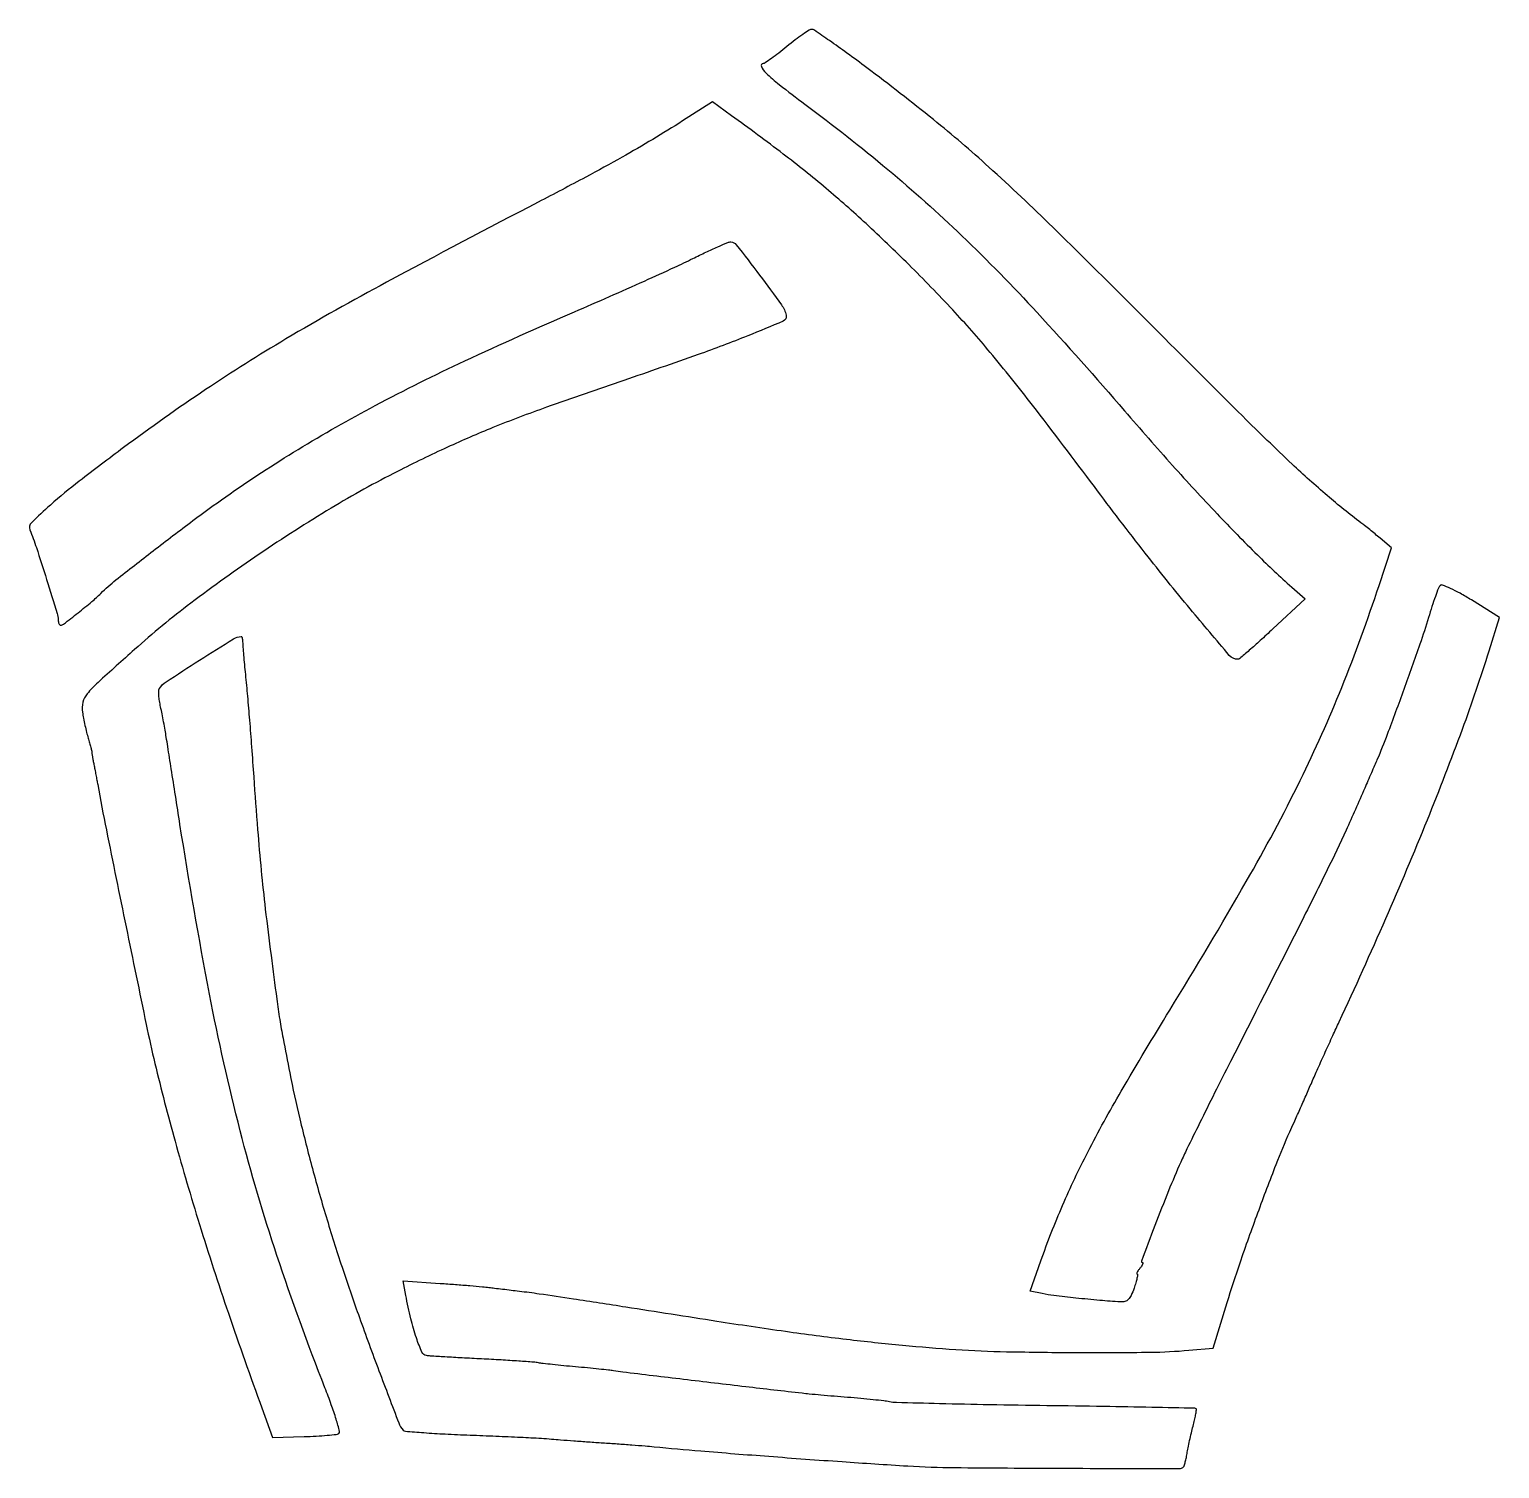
# Model space of a CAD drawing. Extents: x 0 to 388, y 1 to 380.
import ezdxf

# ---------------------------------------------------------------- set-up
doc = ezdxf.new("R2010")
doc.units = 0

msp = doc.modelspace()

# ---------------------------------------------------------------- linework, layer by layer
msp.add_lwpolyline([(200, 375.5, -0.006307), (197.843049, 373.775709, -0.009302), (195.903247, 372.321875, -0.005159), (194.243951, 371.151651, -0.152139), (193.757092, 371, 0.538964), (193.258449, 370.242442, 0.098358), (194.420501, 368.553358, 0.027618), (198.01522, 365.42035, 0.005599), (204.75, 360.295666, -0.01422), (226.621932, 343.049327, -0.017171), (246.101988, 325.599618, -0.015437), (265.91399, 305.375757, -0.008486), (288.95228, 279.490401, 0.005159), (301.60755, 265.079295, 0.006982), (313.357533, 252.336872, 0.007834), (323.940743, 241.521125, 0.0141), (333, 233.04086), (336.5, 229.945005), (328, 221.988106, -0.003426), (324.69561, 218.937063, -0.005371), (321.808552, 216.363963, -0.00172), (319.287716, 214.180612, -0.173203), (318.858902, 214.015604, -0.225981), (316.558802, 215.043209, -0.003012), (306.250289, 227.279009, -0.007858), (294.418194, 241.959367, -0.004911), (281.004952, 259.5, 0.003083), (264.687212, 281.00135, 0.010187), (253.564748, 294.876473, 0.013525), (243.687394, 306.06705, 0.009775), (232.106441, 318.01638, 0.008708), (220.840953, 328.811675, 0.011917), (210.306181, 338.10443, 0.011454), (199.019232, 347.159138, 0.00718), (185.428698, 357.253203), (180.357396, 360.907985), (172.479326, 355.860547, -0.007356), (164.664422, 351.014233, -0.006956), (156.564448, 346.30662, -0.005695), (146.991357, 341.062245, -0.002674), (134.5, 334.488565, 0.00335), (94.463447, 313.349854, 0.010525), (67.98609, 298.416422, 0.014209), (46.82605, 285.061525, 0.012046), (25.238136, 269.795599, 0.004883), (13.548884, 260.921039, 0.015324), (5.944554, 254.647739, 0.014029), (0.931503, 249.991804, 0.302986), (0.53951, 248.114703, -0.016035), (2.248685, 243.43893, -0.003269), (4.952751, 235.050656, -0.001239), (7.749165, 226.100366, -0.075229), (8, 224.442661, 0.042909), (8.047484, 223.890365, 0.062597), (8.190059, 223.423782, 0.082151), (8.399645, 223.107708, 0.20827), (8.647008, 223, 0.166212), (9.421279, 223.264699, 0.002484), (13.243936, 226.254778, 0.007278), (16.84789, 229.188983, 0.021023), (19.225196, 231.359297, -0.027968), (23.222712, 234.908263, -0.002967), (33.030516, 242.58594, -0.004026), (43.483947, 250.535765, -0.007391), (52.143385, 256.814455, -0.016246), (71.191937, 269.29669, -0.014918), (91.552262, 280.893708, -0.012956), (115.109516, 292.624287, -0.007489), (144, 305.565062, 0.002088), (153.254392, 309.590903, 0.002102), (162.455068, 313.685415, 0.002049), (170.44483, 317.320814, 0.008462), (175.230018, 319.620718, -0.005567), (178.666838, 321.297116, -0.007854), (181.76865, 322.708347, -0.004923), (184.392749, 323.822211, -0.101754), (185.230018, 323.982165, -0.228463), (186.664805, 323.265471, -0.003088), (192.807543, 315.220998, -0.005316), (198.57657, 307.396694, -0.103234), (199.793845, 304.663284, -0.358639), (198.998564, 303.118664, -0.006257), (189.67268, 299.240362, -0.010174), (176.607001, 294.303829, -0.003257), (157, 287.491801, 0.003585), (136.653614, 280.407919, 0.010061), (122.548037, 275.060983, 0.012557), (110.538463, 269.876013, 0.009098), (97.423996, 263.526921, 0.018436), (79.887033, 253.810889, 0.013166), (60.982473, 241.716851, 0.013249), (42.958939, 228.796374, 0.02031), (28.130088, 216.580824, 0.001961), (18.495928, 207.896341, 0.034945), (15.609585, 204.880196, 0.115716), (14.51449, 202.687231, 0.095294), (14.402519, 200.067836, 0.010616), (14.675296, 198.464574, 0.006521), (15.061182, 196.587931, 0.006537), (15.491666, 194.740355, 0.011596), (15.901434, 193.231502, -0.004144), (16.272004, 191.943211, -0.005668), (16.582871, 190.776793, -0.003788), (16.824653, 189.795366, -0.06425), (16.859701, 189.464853, 0.043834), (16.880571, 189.143903, 0.003558), (17.01484, 188.310113, 0.004766), (17.191852, 187.316558, 0.003646), (17.403699, 186.233352, -0.001741), (17.648754, 185.005208, -0.001095), (17.92695, 183.568547, -0.001099), (18.194435, 182.153965, -0.002016), (18.405202, 181, 0.005707), (20.684924, 169.019388, 0.000737), (25.890342, 143.461653, 0.000653), (31.203335, 117.741634, 0.007241), (33.488096, 107.5, 0.009297), (38.780065, 86.994617, 0.007407), (45.22526, 65.074573, 0.006878), (52.838208, 41.674813, 0.005523), (61.65186, 16.706952), (64.5, 8.913903), (72.774138, 9.162853, 0.005849), (76.008499, 9.298054, 0.008322), (78.878134, 9.499601, 0.005122), (81.272825, 9.732629, 0.112047), (81.934697, 9.95964, 0.333012), (82.155068, 10.520642, 0.006302), (81.229785, 13.723578, 0.012622), (79.963387, 17.556911, 0.007777), (78.290237, 22.003739, -0.013615), (65.629028, 56.884368, -0.017288), (55.950712, 89.7487, -0.015627), (47.880982, 125.738719, -0.008433), (40.084172, 170.5, 0.000005), (38.896941, 178.068303, 0.000006), (37.794703, 185.09375, 0.000005), (36.869309, 190.991144, 0.000049), (36.475351, 193.5, 0.004639), (36.172533, 195.317104, 0.002729), (35.778489, 197.484187, 0.002729), (35.360995, 199.645904, 0.004657), (34.985642, 201.446168, -0.015329), (34.692907, 203.017263, -0.019832), (34.526266, 204.473986, -0.017929), (34.480035, 205.677679, -0.13993), (34.631151, 206.212207, -0.109234), (36.42609, 208.058932, -0.003498), (45.218269, 213.756873, -0.002901), (54.207889, 219.420726, -0.140008), (56.236054, 220, -0.320862), (56.36939, 219.904616, -0.02889), (56.485756, 219.485938, -0.029078), (56.574172, 218.920786, -0.01802), (56.61515, 218.25, 0.01289), (56.66797, 217.210269, 0.001886), (56.83743, 215.104687, 0.002131), (57.057775, 212.616923, 0.001827), (57.310449, 210, -0.002633), (57.857109, 204.241208, -0.001994), (58.398529, 197.916014, -0.00179), (58.946513, 190.88879, -0.001269), (59.513163, 183, 0.002196), (60.53747, 169.100596, 0.004678), (61.477143, 158.365412, 0.00503), (62.571689, 148.148665, 0.00299), (64.070665, 136, 0.000828), (65.585043, 124.452703, 0.006535), (66.365773, 119.110839, 0.007766), (67.240684, 114.125467, 0.001445), (69.01603, 105, 0.009723), (71.649202, 92.912044, 0.007429), (74.982181, 79.792623, 0.007198), (78.839166, 66.279841, 0.007386), (83.052201, 53, 0.005543), (87.36675, 40.528496, 0.003839), (92.509912, 26.518349, 0.001122), (97.722427, 12.743364, 0.094994), (98.896571, 10.842885, 0.18934), (99.466544, 10.564943, 0.001691), (104.316493, 10.195252, 0.005502), (109.940033, 9.84788, 0.003488), (116.5, 9.560934, -0.001367), (123.338634, 9.290857, -0.001598), (129.828125, 8.996016, -0.00141), (135.313656, 8.713705, -0.009754), (138, 8.515236, 0.003673), (140.328467, 8.31471, 0.001149), (143.821875, 8.047772, 0.001148), (147.724271, 7.767606, 0.001268), (151.5, 7.514867, -0.001529), (155.275729, 7.260152, -0.001383), (159.178125, 6.974049, -0.001384), (162.671469, 6.698486, -0.004424), (165, 6.487562, 0.004396), (177.29104, 5.373517, 0.001484), (195.217285, 3.961038, 0.001506), (214.511746, 2.556796, 0.002085), (231.823303, 1.421811, 0.013017), (244.180084, 0.985877, 0.001489), (272.049541, 0.811619, 0.000157), (303.390476, 0.718873, 0.1996), (304.517142, 1.183809, 0.127139), (304.691427, 1.479583, 0.007906), (304.958669, 2.469231, 0.011289), (305.234824, 3.673829, 0.008111), (305.490877, 5.030379, -0.00771), (305.792537, 6.635619, -0.004109), (306.212538, 8.612013, -0.004089), (306.67475, 10.624187, -0.006354), (307.109556, 12.350942, 0.008863), (307.478369, 13.84729, 0.013683), (307.738524, 15.153678, 0.007966), (307.906076, 16.238246, 0.249512), (307.815725, 16.484467, 0.179147), (307.515424, 16.602857, 0.000074), (296.136494, 16.840096, 0.001101), (283.476113, 17.07428, 0.000668), (268.5, 17.298299, -0.001105), (253.37274, 17.537804, -0.001677), (240.221875, 17.819222, -0.000611), (228.894055, 18.113494, -0.0422), (227, 18.325644, 0.019366), (225.540504, 18.556936, 0.003282), (222.7375, 18.871843, 0.003581), (219.437578, 19.196781, 0.00318), (216, 19.4884, -0.001318), (212.489063, 19.77308, -0.001306), (208.96875, 20.077124, -0.00128), (205.889949, 20.359084, -0.005071), (204, 20.556405, -0.000635), (189.139789, 22.279557, -0.000474), (172.755829, 24.216253, -0.000136), (156.724566, 26.131101, -0.011775), (154.315617, 26.477218, 0.013069), (153.026506, 26.659036, 0.002051), (150.477059, 26.940298, 0.002279), (147.468059, 27.245908, 0.001987), (144.315617, 27.53894, -0.002201), (141.180741, 27.831693, -0.002618), (138.224881, 28.136489, -0.002269), (135.73452, 28.417905, -0.016872), (134.55632, 28.596941, 0.027377), (133.246163, 28.767967, 0.001708), (129.348302, 29.047722, 0.002521), (124.699004, 29.341907, 0.001867), (119.55632, 29.62202, -0.000883), (114.44529, 29.890323, -0.001249), (109.894669, 30.148673, -0.000711), (106.053538, 30.381848, -0.017729), (105, 30.484901, -0.262921), (103.837763, 31.363252, -0.020208), (102.371679, 35.154224, -0.022796), (100.902076, 40.207412, -0.013379), (99.584959, 46.366373), (98.86571, 50.232746), (108.682855, 49.541873, -0.001533), (112.661362, 49.249631, -0.001707), (116.497464, 48.942849, -0.001574), (119.766116, 48.659846, -0.008973), (121.5, 48.472804, 0.0009), (122.994632, 48.287116, 0.000339), (125.0875, 48.032368, 0.000336), (127.365856, 47.75816, 0.000408), (129.5, 47.504529, -0.006791), (134.749175, 46.81263, -0.0015), (143.726815, 45.477466, -0.000967), (157.588709, 43.345937, -0.00021), (181.5, 39.61147, 0.003768), (199.641891, 36.910146, 0.005445), (215.719329, 34.818216, 0.006016), (230.449033, 33.244044, 0.006981), (244.5, 32.110883, 0.011674), (257.875998, 31.53317, 0.004156), (277.004634, 31.313083, 0.003699), (295.728999, 31.391802, 0.019847), (305.915217, 31.914725), (312.330435, 32.5), (315.986389, 44.5, -0.009421), (319.3866, 54.950115, -0.004603), (324.094879, 68.150157, -0.004474), (328.900507, 80.887561, -0.013509), (332.4851, 89.443658, 0.001123), (333.603143, 91.937158, 0.000446), (335.1271, 95.3647, 0.000441), (336.765248, 99.066755, 0.000555), (338.276278, 102.5, -0.001815), (339.889977, 106.141604, -0.001056), (341.851322, 110.5, -0.001056), (343.834635, 114.857922, -0.001785), (345.517212, 118.5, 0.005993), (357.803103, 145.692575, 0.007071), (368.753371, 171.720641, 0.00767), (377.983495, 195.606482, 0.01236), (385.024518, 216.250765), (387.769589, 225.00153), (380.32535, 229.64132, 0.012185), (377.366953, 231.386587, 0.020577), (374.796875, 232.683928, 0.016248), (372.720808, 233.546611, 0.30758), (372.070326, 233.390555, 0.092417), (371.655981, 232.72112, 0.005924), (370.846697, 230.558476, 0.008506), (369.951313, 227.937734, 0.006222), (369.043327, 225, -0.012275), (366.772372, 217.95585, -0.002741), (362.536292, 206.052609, -0.002709), (358.175153, 194.208263, -0.012811), (355.465894, 187.5, 0.000283), (354.831472, 186.035886, 0.000118), (353.976902, 184.059375, 0.000117), (353.062816, 181.94249, 0.000151), (352.225269, 180, -0.005746), (347.302585, 168.925562, -0.006658), (342.355814, 158.501589, -0.003068), (334.754403, 143.256539, -0.000328), (316.87493, 108, 0.001278), (312.691376, 99.711475, 0.001459), (308.732081, 91.759375, 0.001318), (305.409042, 84.991251, 0.008255), (303.777088, 81.5, 0.008917), (300.539448, 73.904178, 0.005409), (296.967961, 64.811412, 0.000902), (293.412431, 55.412326, 0.523996), (293.697846, 55, -0.443577), (293.806362, 54.880147, -0.08426), (293.718509, 54.559375, -0.04394), (293.43973, 54.076149, -0.02041), (293, 53.5, 0.018809), (292.557393, 52.923913, 0.039782), (292.269025, 52.440625, 0.071646), (292.16284, 52.115199, 0.465645), (292.259717, 52, -0.457885), (292.40164, 51.835554, -0.015959), (292.232385, 50.898438, -0.019865), (291.922979, 49.688355, -0.011285), (291.458076, 48.25, -0.024759), (290.690948, 46.355241, -0.088878), (289.944652, 45.290848, -0.1294), (289.041372, 44.768084, -0.082285), (287.825914, 44.642361, -0.006888), (282.449703, 45.045825, -0.004279), (276.152921, 45.660063, -0.003634), (270.306989, 46.323876, -0.021822), (267.287935, 46.8234), (264.075869, 47.5), (266.912664, 55.5, -0.016511), (272.63653, 70.093321, -0.017041), (279.255808, 84.121323, -0.013505), (288.071523, 100.183002, -0.005545), (300.851635, 121.5, 0.007306), (321.035335, 155.436472, 0.01603), (335.250348, 182.094539, 0.018944), (346.19481, 206.606169, 0.015738), (356.003485, 233.428568), (359.283908, 243.357137), (356.259329, 245.928568, 0.00316), (354.955463, 247.022964, 0.002533), (353.53823, 248.185267, 0.00256), (352.216507, 249.246909, 0.006507), (351.243293, 250, -0.01569), (342.38085, 257.121879, -0.011886), (333.101482, 265.460996, -0.00656), (320.110884, 278.031675, -0.001206), (296.5, 301.600362, 0.002643), (270.058966, 327.842948, 0.010181), (253.217902, 343.721372, 0.01398), (238.594495, 356.231376, 0.009069), (221.035537, 369.903149, 0.003472), (215.799533, 373.773053, 0.005377), (211.219987, 377.03405, 0.001902), (207.245127, 379.778138, 0.151243), (206.528445, 380, 0.143383), (205.887004, 379.812196, 0.008463), (204.18063, 378.678125, 0.012212), (202.177413, 377.223903, 0.008662)], format="xyb", close=True)

doc.saveas('drawing.dxf')
